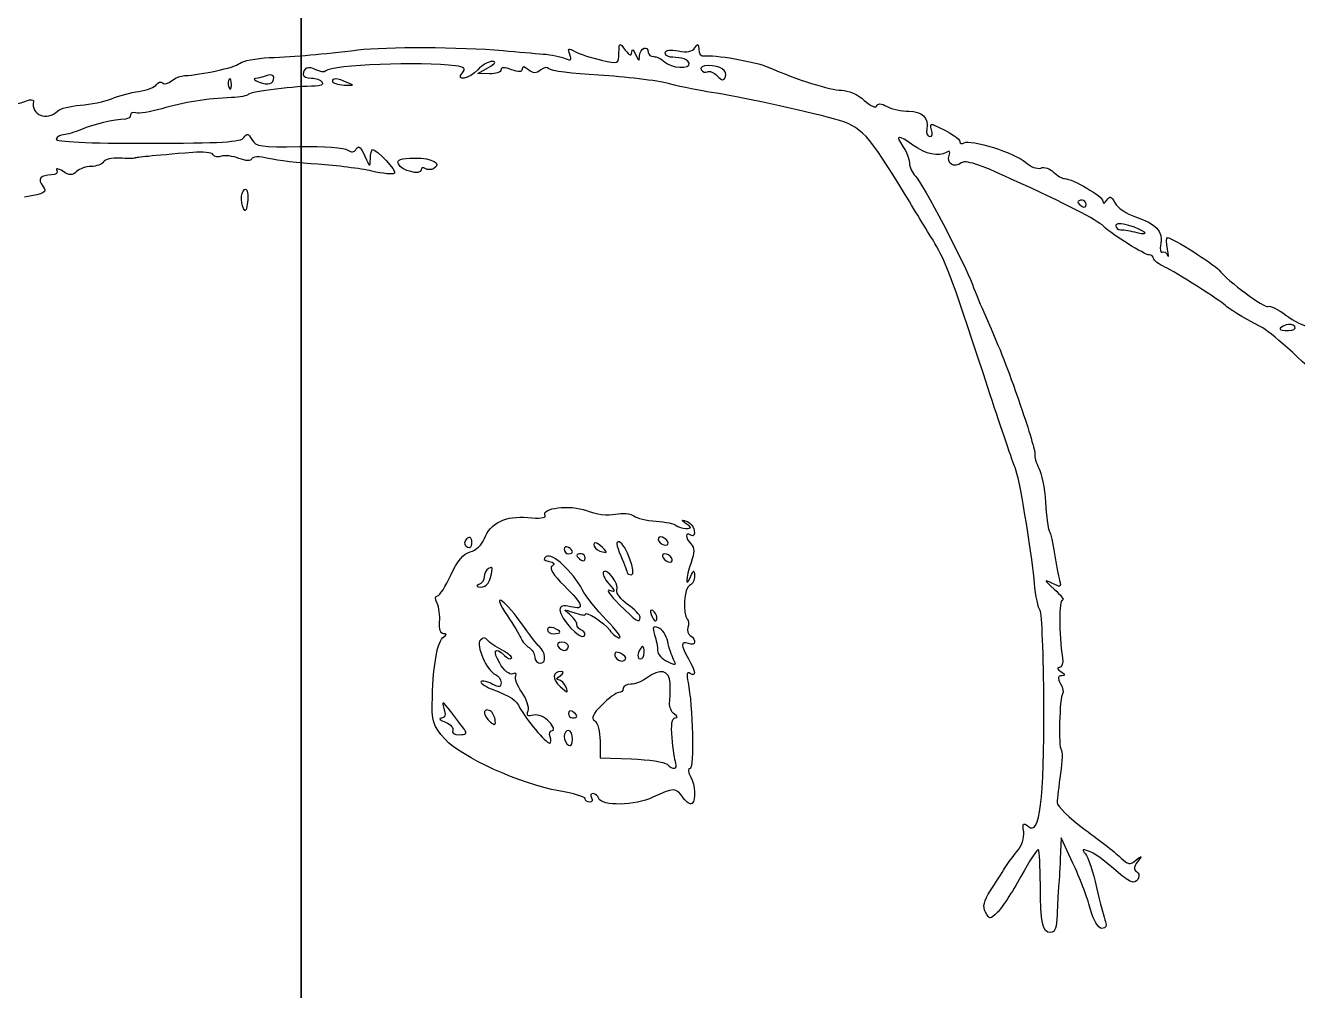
# Model space of a CAD drawing. Extents: x 164 to 448, y 306 to 448.
# Drawn here: x 294.8 to 347.1, y 378.9 to 418.6 of the extents above; entities that cross this region are included whole.
import ezdxf

# ---------------------------------------------------------------- set-up
doc = ezdxf.new("R2010")
doc.units = 0
doc.layers.add('Layer_1', color=7, linetype='CONTINUOUS')

msp = doc.modelspace()

# ---------------------------------------------------------------- linework, layer by layer
at = {"layer": 'Layer_1', "color": 7}
for points in [[(306.141732, 430.959855), (306.141732, 322.619839)], [(306.141732, 322.619839), (306.141732, 430.959855)], [(313.887572, 416.605068), (313.411663, 416.613572), (313.844343, 416.861036)], [(322.878898, 416.945367), (322.878756, 416.945622)], [(303.184658, 416.38218), (303.185792, 416.382208)], [(304.747143, 416.533861), (304.747172, 416.534145)], [(307.918375, 416.130293), (307.918148, 416.129726)], [(311.598227, 412.70828), (311.598283, 412.708535)], [(303.825288, 410.986602), (303.825572, 410.986602)], [(340.174658, 410.365389), (340.174772, 410.365389)], [(346.635581, 406.279247), (346.635354, 406.279247)], [(312.977424, 397.133631), (312.97714, 397.133631)], [(319.229688, 397.356775), (319.229008, 397.357087)], [(313.844088, 396.267307), (313.844485, 396.267534)], [(317.702551, 395.402372), (317.70292, 395.402287)], [(319.565254, 394.791477), (319.565452, 394.791335)], [(320.597631, 394.536132), (320.597915, 394.536132)], [(315.927666, 393.066142), (315.928233, 393.065972)], [(319.066838, 392.808557), (319.067433, 392.808557)], [(321.213458, 393.26366), (321.213543, 393.263546)], [(316.725279, 391.684564), (316.724825, 391.684224)], [(312.296202, 390.383603), (312.296485, 390.38366)], [(313.872548, 390.431906), (313.872831, 390.431934)], [(315.697663, 390.233877), (315.69806, 390.233849)], [(318.434117, 389.172359), (318.434117, 388.480167), (319.726431, 388.434246)], [(321.396208, 389.302809), (321.394961, 389.302328)], [(322.214428, 386.607402), (322.212189, 386.606636)], [(337.87406, 384.153024), (337.390044, 385.191326), (337.35291, 384.32605)]]:
    msp.add_lwpolyline(points, dxfattribs=at)
for points in [[(338.247666, 411.410466)], [(320.921575, 397.565802)], [(317.132731, 397.132838)], [(318.4308, 397.21938)], [(317.652066, 396.873213)], [(321.094772, 396.873553)], [(316.526967, 393.820838)], [(316.862872, 393.239055)], [(320.181817, 393.066312)], [(317.305928, 390.38366)], [(317.132731, 389.604841)]]:
    msp.add_lwpolyline(points, close=True, dxfattribs=at)
for points in [[(319.20982, 417.461329), (319.215489, 417.900926), (319.226828, 417.905717), (319.469474, 417.582935)], [(322.334592, 417.677329), (322.455915, 417.869235), (322.487946, 417.855061), (322.48993, 417.608164)], [(304.824249, 417.269764), (305.992689, 417.321071), (306.977729, 417.407528), (308.47496, 417.588208)], [(308.47496, 417.588208), (309.646718, 417.729657), (312.655836, 417.715483), (314.445376, 417.559861)], [(314.445376, 417.559861), (315.016472, 417.510255), (315.756315, 417.446476), (316.089442, 417.418413)], [(316.089442, 417.418413), (316.422598, 417.390066), (316.832289, 417.307294), (316.99993, 417.234161)], [(316.99993, 417.234161), (317.241159, 417.129279), (317.280844, 417.164145), (317.190135, 417.400554)], [(317.190135, 417.400554), (317.09234, 417.655106), (317.127206, 417.67183), (317.425127, 417.512239)], [(317.425127, 417.512239), (317.6176, 417.409058), (318.096598, 417.252586), (318.489678, 417.164343)], [(318.489678, 417.164343), (319.186746, 417.007871), (319.204491, 417.014957), (319.20982, 417.461329)], [(319.469474, 417.582935), (319.65486, 417.337739), (319.726576, 417.314211), (319.735647, 417.496762)], [(319.735647, 417.496762), (319.744151, 417.649833), (319.804812, 417.612416), (319.896655, 417.400101)], [(319.896655, 417.400101), (320.023647, 417.104135), (320.047174, 417.097899), (320.057663, 417.356731)], [(320.057663, 417.356731), (320.071836, 417.669506), (320.41599, 417.794769), (320.41599, 417.486274)], [(320.41599, 417.486274), (320.41599, 417.391313), (320.517187, 417.313077), (320.641061, 417.313077)], [(321.108324, 417.481739), (321.108324, 417.578117), (321.338214, 417.604479), (321.644979, 417.54325)], [(321.324608, 417.292951), (321.205552, 417.30429), (321.108324, 417.388762), (321.108324, 417.481739)], [(321.644979, 417.54325), (322.011272, 417.46955), (322.230192, 417.512353), (322.334592, 417.677329)], [(322.48993, 417.608164), (322.491206, 417.437235), (322.58971, 417.315487), (322.708765, 417.337172)], [(322.708765, 417.337172), (323.098642, 417.408321), (324.817316, 417.109266), (325.347877, 416.877591)], [(301.356258, 416.533748), (302.052674, 416.55926), (303.39176, 416.855282), (303.612863, 417.03222)], [(303.612863, 417.03222), (303.746374, 417.13937), (304.291647, 417.245953), (304.824249, 417.269764)], [(306.7488, 416.774409), (306.450057, 416.934283), (306.229663, 416.84811), (306.229663, 416.572583)], [(312.493436, 416.934283), (311.076822, 417.118252), (307.407685, 416.971701), (307.157102, 416.721402)], [(312.7752, 416.651102), (312.916932, 416.822031), (312.851452, 416.887795), (312.493436, 416.934283)], [(314.000816, 417.114454), (313.848879, 417.116693), (313.583839, 416.964784), (313.41155, 416.774409)], [(313.844343, 416.861036), (314.132598, 417.025729), (314.184898, 417.110485), (314.000816, 417.114454)], [(314.796076, 416.773446), (314.517997, 416.879178), (314.36348, 416.877761), (314.36348, 416.767776)], [(315.488438, 416.773446), (315.315241, 416.916879), (315.228784, 416.925383), (315.228784, 416.798957)], [(316.331972, 416.810013), (316.279531, 416.895052), (316.12646, 416.874076), (315.992211, 416.762107)], [(320.641061, 417.313077), (320.764652, 417.313077), (320.963389, 417.215565), (321.082302, 417.096794)], [(321.082302, 417.096794), (321.345074, 416.834022), (322.176419, 416.791644), (322.091181, 417.045203)], [(321.785606, 417.249581), (321.65096, 417.26092), (321.443549, 417.281613), (321.324608, 417.292951)], [(322.091181, 417.045203), (322.057449, 417.144983), (321.920252, 417.237109), (321.785606, 417.249581)], [(322.878756, 416.945622), (322.651701, 416.947521), (322.526041, 416.871921), (322.587836, 416.772425)], [(323.584753, 416.473654), (323.679713, 416.747764), (323.389446, 416.942022), (322.878898, 416.945367)], [(325.347877, 416.877591), (326.535849, 416.358992), (327.901439, 415.928324), (328.357562, 415.928324)], [(300.20199, 416.158724), (300.268604, 416.264457), (300.378022, 416.295071), (300.44577, 416.22789)], [(300.44577, 416.22789), (300.513234, 416.160425), (300.682463, 416.198409), (300.821134, 416.314063)], [(300.821134, 416.314063), (300.959748, 416.42915), (301.200523, 416.527795), (301.356258, 416.533748)], [(303.185792, 416.382208), (303.127965, 416.324381), (303.121729, 416.175562), (303.171619, 416.050526)], [(303.275934, 416.155124), (303.284438, 416.337676), (303.242202, 416.439723), (303.184658, 416.38218)], [(304.271263, 416.417074), (304.160145, 416.40857), (304.225058, 416.342523), (304.415263, 416.26542)], [(304.747172, 416.534145), (304.596652, 416.476318), (304.382494, 416.423594), (304.271263, 416.417074)], [(304.415263, 416.26542), (304.798706, 416.110932), (305.02097, 416.182082), (305.02097, 416.457609)], [(305.02097, 416.457609), (305.02097, 416.557389), (304.897946, 416.591688), (304.747143, 416.533861)], [(306.229663, 416.572583), (306.229663, 416.493496), (306.381033, 416.428299), (306.565569, 416.428299)], [(306.565569, 416.428299), (306.750387, 416.428299), (306.949266, 416.350913), (307.007773, 416.25652)], [(307.157102, 416.721402), (307.097575, 416.661874), (306.914173, 416.685685), (306.7488, 416.774409)], [(307.442211, 416.291301), (307.442211, 416.457411), (307.597266, 416.44749), (308.047918, 416.253317)], [(313.41155, 416.774409), (313.060167, 416.386205), (312.45857, 416.269474), (312.7752, 416.651102)], [(314.36348, 416.767776), (314.36348, 416.6748), (314.149465, 416.601666), (313.887572, 416.605068)], [(315.228784, 416.798957), (315.228784, 416.667713), (315.094706, 416.66006), (314.796076, 416.773446)], [(315.992211, 416.762107), (315.805124, 416.607052), (315.687543, 416.609887), (315.488438, 416.773446)], [(318.380797, 416.547241), (317.306494, 416.606769), (316.384526, 416.724973), (316.331972, 416.810013)], [(321.285827, 416.1924), (320.762353, 416.32818), (319.455071, 416.487827), (318.380797, 416.547241)], [(322.587836, 416.772425), (322.647364, 416.675764), (322.762734, 416.637496), (322.843805, 416.687386)], [(322.843805, 416.687386), (322.924592, 416.736992), (323.107994, 416.661874), (323.250576, 416.519008)], [(323.250576, 416.519008), (323.4456, 416.323701), (323.528655, 416.312929), (323.584753, 416.473654)], [(298.351052, 415.582072), (298.636642, 415.698293), (299.142825, 415.832088), (299.475896, 415.879795)], [(299.475896, 415.879795), (299.80908, 415.927701), (300.135745, 416.053276), (300.20199, 416.158724)], [(303.171619, 416.050526), (303.226611, 415.912479), (303.267713, 415.953298), (303.275934, 416.155124)], [(306.715153, 416.093811), (305.991411, 416.110819), (304.068246, 415.877811), (303.980031, 415.762611)], [(307.007773, 416.25652), (307.067301, 416.160992), (306.936624, 416.088709), (306.715153, 416.093811)], [(307.918148, 416.129726), (307.65651, 416.143899), (307.442211, 416.21675), (307.442211, 416.291301)], [(308.047918, 416.253317), (308.346548, 416.124057), (308.328831, 416.107332), (307.918375, 416.130293)], [(323.016378, 415.835773), (322.588063, 415.896151), (321.809329, 416.056592), (321.285827, 416.1924)], [(328.082683, 414.741175), (326.788299, 415.095562), (324.011537, 415.695487), (323.016378, 415.835773)], [(328.357562, 415.928324), (328.632523, 415.928324), (329.040768, 415.746907), (329.293959, 415.512227)], [(294.247704, 415.345578), (294.410696, 415.354082), (294.683219, 415.417578), (294.853751, 415.490428)], [(294.853751, 415.490428), (295.024113, 415.563279), (295.151275, 415.555342), (295.136082, 415.47342)], [(295.136082, 415.47342), (295.032334, 414.905329), (295.694563, 414.638731), (296.129341, 415.073537)], [(296.129341, 415.073537), (296.230538, 415.174734), (296.654941, 415.283017), (297.072513, 415.314198)], [(297.072513, 415.314198), (297.490113, 415.345096), (298.065518, 415.465852), (298.351052, 415.582072)], [(303.287783, 415.626548), (302.291518, 415.588564), (301.309002, 415.432375), (300.412857, 415.169717)], [(303.980031, 415.762611), (303.932126, 415.700249), (303.620939, 415.639304), (303.287783, 415.626548)], [(329.293959, 415.512227), (329.540856, 415.283471), (329.770151, 415.17771), (329.80343, 415.277518)], [(329.80343, 415.277518), (329.844249, 415.400825), (329.981729, 415.395723), (330.233644, 415.26051)], [(330.233644, 415.26051), (330.436888, 415.15166), (330.837508, 415.062652), (331.123723, 415.062652)], [(298.918176, 414.74622), (298.468602, 414.726378), (297.576992, 414.515197), (297.109956, 414.316885)], [(299.13446, 414.914031), (299.13446, 414.827008), (299.037231, 414.751323), (298.918176, 414.74622)], [(299.350743, 414.99737), (299.231688, 415.039039), (299.13446, 415.003039), (299.13446, 414.914031)], [(300.412857, 415.169717), (299.947663, 415.03337), (299.469742, 414.955984), (299.350743, 414.99737)], [(330.98777, 411.617537), (329.438353, 414.16662), (329.184595, 414.439455), (328.082683, 414.741175)], [(331.123723, 415.062652), (331.686258, 415.062652), (331.944523, 414.806683), (331.865578, 414.327146)], [(297.109956, 414.316885), (296.843499, 414.203783), (296.514737, 414.106271), (296.37978, 414.100885)], [(331.865578, 414.327146), (331.837231, 414.160469), (331.895908, 414.024321), (331.994271, 414.024321)], [(331.994271, 414.024321), (332.092349, 414.024321), (332.123814, 414.151597), (332.064286, 414.307502)], [(332.064286, 414.307502), (332.005042, 414.463124), (332.026302, 414.558369), (332.113326, 414.518117)], [(332.113326, 414.518117), (332.863004, 414.173027), (333.222523, 413.944554), (333.222523, 413.813055)], [(296.076954, 413.918334), (296.03982, 413.807499), (297.378, 413.746838), (299.834447, 413.748255)], [(296.37978, 414.100885), (296.24485, 414.095216), (296.108504, 414.013294), (296.076954, 413.918334)], [(299.834447, 413.748255), (302.858561, 413.750154), (303.679361, 413.798712), (303.794447, 413.985515)], [(303.794447, 413.985515), (303.910951, 414.173452), (303.975581, 414.156444), (304.118957, 413.900476)], [(304.118957, 413.900476), (304.277131, 413.617578), (304.506198, 413.583846), (306.077896, 413.612135)], [(331.297682, 413.676624), (330.689055, 414.109984), (330.550469, 414.091276), (330.88045, 413.619931)], [(333.222523, 413.813055), (333.222523, 413.728016), (333.301609, 413.706189), (333.397704, 413.766)], [(333.397704, 413.766), (333.665294, 413.93126), (335.511187, 413.346189), (335.921105, 412.966063)], [(301.691339, 413.375471), (299.946387, 413.223534), (299.388472, 413.168258), (299.307061, 413.138494)], [(302.530904, 413.279093), (302.475912, 413.366967), (302.098535, 413.410904), (301.691339, 413.375471)], [(302.873754, 413.211628), (302.739959, 413.160038), (302.585499, 413.188951), (302.530904, 413.279093)], [(303.588085, 413.126589), (303.329282, 413.224951), (303.00772, 413.263502), (302.873754, 413.211628)], [(304.809364, 413.123754), (304.417332, 413.21588), (304.146935, 413.210778), (304.113572, 413.109581)], [(306.077896, 413.612135), (307.064438, 413.629143), (307.950746, 413.566781), (308.066627, 413.470687)], [(308.066627, 413.470687), (308.209493, 413.352198), (308.318343, 413.366372), (308.410611, 413.516041)], [(308.410611, 413.516041), (308.504438, 413.667978), (308.612438, 413.577269), (308.76429, 413.22155)], [(308.76429, 413.22155), (308.957046, 412.770047), (308.983975, 412.755222), (308.990778, 413.098243)], [(308.990778, 413.098243), (308.996447, 413.312258), (309.033581, 413.487609), (309.075817, 413.487609)], [(309.075817, 413.487609), (309.259502, 413.487609), (310.081209, 412.609266), (309.986476, 412.514589)], [(330.88045, 413.619931), (331.028702, 413.408183), (331.150025, 413.102466), (331.150025, 412.940069)], [(332.66211, 413.369065), (332.356989, 413.177726), (331.832324, 413.296214), (331.297682, 413.676624)], [(333.284173, 412.942649), (333.005528, 412.711342), (332.655024, 412.925641), (332.780031, 413.252561)], [(332.780031, 413.252561), (332.844945, 413.420939), (332.805543, 413.459206), (332.66211, 413.369065)], [(296.097817, 412.634835), (296.164431, 412.527402), (296.07514, 412.448882), (295.884935, 412.448882)], [(296.342731, 412.595717), (296.144589, 412.719024), (296.034463, 412.736882), (296.097817, 412.634835)], [(297.514431, 412.796409), (297.300983, 412.796409), (297.031209, 412.701165), (296.914592, 412.584378)], [(298.016447, 412.981228), (297.953518, 412.879748), (297.727767, 412.796409), (297.514431, 412.796409)], [(298.675587, 413.136567), (298.375909, 413.153575), (298.079206, 413.082425), (298.016447, 412.981228)], [(299.307061, 413.138494), (299.259156, 413.121487), (298.975294, 413.121487), (298.675587, 413.136567)], [(304.113572, 413.109581), (304.079839, 413.008668), (303.878296, 413.01462), (303.588085, 413.126589)], [(306.83503, 412.883943), (306.073616, 412.932983), (305.16205, 413.040983), (304.809364, 413.123754)], [(309.050844, 412.602463), (308.593559, 412.708479), (307.596472, 412.834904), (306.83503, 412.883943)], [(310.141417, 412.897691), (310.070268, 413.081943), (310.230142, 413.139203), (310.811868, 413.139203)], [(311.076198, 412.654195), (311.076198, 412.408431), (310.246271, 412.624715), (310.141417, 412.897691)], [(310.811868, 413.139203), (311.558031, 413.139203), (311.948901, 412.924904), (311.598227, 412.70828)], [(311.249395, 412.706636), (311.154435, 412.765313), (311.076198, 412.742353), (311.076198, 412.654195)], [(311.598283, 412.708535), (311.501339, 412.649291), (311.344299, 412.648157), (311.249395, 412.706636)], [(331.150025, 412.940069), (331.150025, 412.777644), (331.261994, 412.532787), (331.398907, 412.395874)], [(335.310038, 412.292551), (334.008057, 412.888876), (333.439313, 413.07137), (333.284173, 412.942649)], [(335.921105, 412.966063), (336.120664, 412.781244), (336.402428, 412.675483), (336.54776, 412.731354)], [(336.54776, 412.731354), (336.693178, 412.787197), (336.933215, 412.711512), (337.081467, 412.56326)], [(295.884935, 412.448882), (295.436806, 412.448882), (295.291956, 412.266614), (295.520769, 411.991002)], [(296.914592, 412.584378), (296.747348, 412.417134), (296.626677, 412.419685), (296.342731, 412.595717)], [(309.986476, 412.514589), (309.928649, 412.456762), (309.508072, 412.497581), (309.050844, 412.602463)], [(331.398907, 412.395874), (331.685546, 412.109235), (333.401698, 408.849137), (333.740523, 407.947606)], [(339.134485, 410.333868), (338.842658, 410.610813), (337.662283, 411.215244), (335.310038, 412.292551)], [(337.081467, 412.56326), (337.230003, 412.414724), (337.432028, 412.293685), (337.531127, 412.293685)], [(337.531127, 412.293685), (337.86845, 412.293685), (339.106283, 411.56725), (339.108976, 411.367635)], [(295.520769, 411.991002), (295.729965, 411.739285), (295.619981, 411.672756), (294.768142, 411.535843)], [(303.825572, 410.986602), (303.654076, 411.158098), (303.646706, 411.739965), (303.814233, 411.843827)], [(303.814233, 411.843827), (303.919398, 411.90874), (303.97269, 411.743764), (303.948595, 411.427304)], [(332.199354, 409.627361), (331.955291, 410.027131), (331.410132, 410.922652), (330.98777, 411.617537)], [(339.263748, 411.408454), (339.385637, 411.600926), (339.453102, 411.577965), (339.605889, 411.292233)], [(303.948595, 411.427304), (303.925918, 411.138964), (303.871209, 410.940624), (303.825288, 410.986602)], [(338.247666, 411.410466), (338.152706, 411.410466), (338.074469, 411.375883), (338.074469, 411.334214)], [(338.074469, 411.334214), (338.074469, 411.292545), (338.152706, 411.209773), (338.247666, 411.150813)], [(338.420863, 411.227065), (338.420863, 411.327978), (338.342627, 411.410466), (338.247666, 411.410466)], [(338.247666, 411.150813), (338.342627, 411.092135), (338.420863, 411.125301), (338.420863, 411.227065)], [(339.108976, 411.367635), (339.110223, 411.248013), (339.171905, 411.26417), (339.263748, 411.408454)], [(339.605889, 411.292233), (339.710204, 411.096643), (340.086674, 410.840731), (340.441685, 410.723518)], [(340.441685, 410.723518), (341.286579, 410.444589), (341.585521, 410.126088), (341.486762, 409.609616)], [(341.010255, 409.159276), (340.816932, 409.159276), (339.510359, 409.977269), (339.134485, 410.333868)], [(340.174772, 410.365389), (339.844025, 410.460066), (339.632079, 410.458365), (339.632079, 410.35972)], [(339.632079, 410.35972), (339.632079, 410.270995), (339.729591, 410.197861), (339.848362, 410.196444)], [(339.848362, 410.196444), (339.967417, 410.194545), (340.259357, 410.145137), (340.497298, 410.084476)], [(340.497298, 410.084476), (341.114088, 409.928003), (340.826542, 410.178302), (340.174658, 410.365389)], [(334.46228, 403.449392), (332.964964, 408.036728), (332.656809, 408.877965), (332.199354, 409.627361)], [(341.486762, 409.609616), (341.442541, 409.378025), (341.466919, 409.225833), (341.53977, 409.271102)], [(341.761723, 409.394693), (341.707581, 409.656331), (341.709282, 409.87063), (341.767392, 409.87063)], [(341.767392, 409.87063), (341.940305, 409.87063), (343.681203, 408.77297), (343.865398, 408.547757)], [(341.186854, 409.014142), (341.186854, 409.094079), (341.106917, 409.159276), (341.010255, 409.159276)], [(341.646094, 408.659584), (341.393528, 408.774671), (341.186854, 408.934261), (341.186854, 409.014142)], [(341.53977, 409.271102), (341.613471, 409.316457), (341.715518, 409.254094), (341.767392, 409.136173)], [(341.767392, 409.136173), (341.818699, 409.016268), (341.818132, 409.130504), (341.761723, 409.394693)], [(344.128762, 407.088709), (343.949896, 407.280047), (342.087024, 408.458665), (341.646094, 408.659584)], [(343.865398, 408.547757), (344.261767, 408.063203), (345.753952, 406.952391), (345.89302, 407.038365)], [(333.740523, 407.947606), (333.865531, 407.614422), (334.105682, 407.0304), (334.273805, 406.649679)], [(345.599745, 406.20342), (344.817298, 406.614614), (344.256576, 406.952079), (344.128762, 407.088709)], [(345.89302, 407.038365), (345.975508, 407.089956), (346.30753, 406.930082), (346.630226, 406.683865)], [(334.273805, 406.649679), (334.958513, 405.098787), (335.126211, 404.670557), (335.723074, 402.949049)], [(346.630226, 406.683865), (346.952951, 406.437817), (347.358362, 406.230973), (347.531304, 406.224198)], [(348.382743, 403.735578), (347.232841, 404.892822), (345.980466, 406.003351), (345.599745, 406.20342)], [(346.635354, 406.279247), (346.277565, 406.14205), (346.319773, 406.045672), (346.737685, 406.045672)], [(346.991953, 406.210932), (346.935827, 406.302208), (346.775386, 406.332539), (346.635581, 406.279247)], [(346.737685, 406.045672), (346.933843, 406.045672), (347.047965, 406.120224), (346.991953, 406.210932)], [(335.495083, 400.420885), (335.40891, 400.611373), (334.943802, 401.974072), (334.46228, 403.449392)], [(335.723074, 402.949049), (336.065754, 401.960665), (336.328809, 401.065087), (336.307578, 400.958901)], [(336.307578, 400.958901), (336.287735, 400.852602), (336.360586, 400.599524), (336.473972, 400.396252)], [(336.291761, 395.661855), (336.143225, 397.192989), (335.665814, 400.045068), (335.495083, 400.420885)], [(336.473972, 400.396252), (336.586791, 400.193008), (336.707546, 399.562923), (336.742696, 398.995965)], [(316.17995, 398.435726), (315.980674, 398.757912), (317.198296, 398.907213), (317.875209, 398.643789)], [(317.875209, 398.643789), (318.260466, 398.49412), (318.75035, 398.433742), (319.068113, 398.497238)], [(319.068113, 398.497238), (319.364702, 398.556482), (319.702139, 398.526435), (319.817991, 398.430624)], [(336.742696, 398.995965), (336.778129, 398.429036), (336.848995, 397.894479), (336.900586, 397.807965)], [(313.672252, 397.47498), (313.926236, 398.143361), (314.549802, 398.450438), (315.469843, 398.360324)], [(315.469843, 398.360324), (315.920438, 398.316104), (316.233468, 398.348986), (316.17995, 398.435726)], [(319.817991, 398.430624), (319.934211, 398.334246), (320.346907, 398.234183), (320.73582, 398.208387)], [(320.73582, 398.208387), (321.124762, 398.182876), (321.49902, 398.104923), (321.567562, 398.036608)], [(321.567562, 398.036608), (321.635877, 397.968293), (321.81531, 397.913584), (321.966085, 397.914718)], [(321.980258, 398.101238), (321.749518, 398.264513), (321.749518, 398.276986), (321.980258, 398.21434)], [(321.966085, 397.914718), (322.20703, 397.916589), (322.208731, 397.94023), (321.980258, 398.101238)], [(321.980258, 398.21434), (322.122841, 398.175222), (322.266813, 398.004576), (322.299751, 397.834583)], [(312.900888, 397.40349), (313.04914, 397.643584), (313.153172, 397.598797), (313.153172, 397.294923)], [(313.099483, 396.952441), (313.327106, 397.009134), (313.584633, 397.244693), (313.672252, 397.47498)], [(320.921575, 397.565802), (320.826614, 397.565802), (320.79685, 397.487565), (320.855811, 397.392605)], [(321.201638, 397.392605), (321.142961, 397.487565), (321.016819, 397.565802), (320.921575, 397.565802)], [(322.169924, 397.642677), (321.921326, 397.796315), (321.925011, 397.517953), (322.175594, 397.26805)], [(322.299751, 397.834583), (322.336035, 397.644661), (322.285578, 397.570961), (322.169924, 397.642677)], [(336.900586, 397.807965), (336.952176, 397.721792), (337.047987, 397.30028), (337.113468, 396.872022)], [(312.300539, 395.995805), (312.564728, 396.580479), (312.816047, 396.881235), (313.099483, 396.952441)], [(312.97714, 397.133631), (312.880479, 397.192876), (312.845896, 397.314765), (312.900888, 397.40349)], [(313.153172, 397.294923), (313.153172, 397.146387), (313.074085, 397.074104), (312.977424, 397.133631)], [(317.132731, 397.132838), (317.03777, 397.191515), (316.959534, 397.15835), (316.959534, 397.056586)], [(316.959534, 397.056586), (316.959534, 396.955672), (317.03777, 396.873184), (317.132731, 396.873184)], [(317.305928, 396.949436), (317.305928, 396.991106), (317.227691, 397.073877), (317.132731, 397.132838)], [(317.132731, 396.873184), (317.227691, 396.873184), (317.305928, 396.907767), (317.305928, 396.949436)], [(318.4308, 397.21938), (318.281131, 397.343537), (318.171146, 397.360545), (318.171146, 397.259065)], [(318.171146, 397.259065), (318.171146, 397.162403), (318.28765, 397.038529), (318.4308, 396.98382)], [(318.690454, 396.944135), (318.690454, 396.977017), (318.573666, 397.100891), (318.4308, 397.21938)], [(318.4308, 396.98382), (318.573383, 396.928828), (318.690454, 396.91097), (318.690454, 396.944135)], [(319.229008, 397.357087), (319.077354, 397.407827), (319.093795, 397.243701), (319.286835, 396.783241)], [(319.720252, 396.007654), (319.949858, 396.007654), (319.490929, 397.269666), (319.229688, 397.356775)], [(320.855811, 397.392605), (320.914488, 397.297644), (321.04063, 397.219408), (321.135874, 397.219408)], [(321.135874, 397.219408), (321.230835, 397.219408), (321.260882, 397.297644), (321.201638, 397.392605)], [(322.175594, 397.26805), (322.319594, 397.12405), (322.319594, 396.928517), (322.175594, 396.515395)], [(316.218784, 396.754299), (316.071666, 396.66189), (316.107099, 396.602362), (316.335855, 396.557008)], [(317.70292, 395.402287), (317.31188, 396.148337), (316.471946, 396.913465), (316.218784, 396.754299)], [(316.335855, 396.557008), (316.54902, 396.514205), (316.593808, 396.449008), (316.463981, 396.368504)], [(317.652066, 396.873213), (317.557106, 396.873213), (317.478869, 396.83863), (317.478869, 396.796961)], [(317.478869, 396.796961), (317.478869, 396.755291), (317.556822, 396.67252), (317.652066, 396.613559)], [(317.825263, 396.689811), (317.825263, 396.790441), (317.747027, 396.873213), (317.652066, 396.873213)], [(317.652066, 396.613559), (317.747027, 396.554882), (317.825263, 396.588047), (317.825263, 396.689811)], [(319.286835, 396.783241), (319.435087, 396.42874), (319.556126, 396.109332), (319.556126, 396.073417)], [(321.094772, 396.873553), (320.999811, 396.873553), (320.969764, 396.795317), (321.029008, 396.700356)], [(321.029008, 396.700356), (321.087685, 396.605395), (321.213827, 396.527159), (321.309071, 396.527159)], [(321.374835, 396.700356), (321.316157, 396.795317), (321.190016, 396.873553), (321.094772, 396.873553)], [(321.309071, 396.527159), (321.404031, 396.527159), (321.434079, 396.605395), (321.374835, 396.700356)], [(322.175594, 396.515395), (321.950239, 395.869209), (321.933798, 395.40943), (322.155751, 395.922387)], [(337.113468, 396.872022), (337.179231, 396.44365), (337.273342, 395.95028), (337.322948, 395.775581)], [(311.75005, 395.142945), (311.840759, 395.142945), (312.088535, 395.526728), (312.300539, 395.995805)], [(313.671288, 395.925562), (313.671288, 395.796302), (313.573776, 395.651452), (313.455005, 395.60332)], [(313.528706, 395.502406), (313.780706, 395.491068), (313.922268, 395.711603), (313.997159, 396.234425)], [(313.844485, 396.267534), (313.749524, 396.208857), (313.671288, 396.054652), (313.671288, 395.925562)], [(313.997159, 396.234425), (314.008498, 396.311811), (313.939616, 396.326268), (313.844088, 396.267307)], [(316.463981, 396.368504), (316.332454, 396.286866), (316.500265, 396.012246), (316.955112, 395.564031)], [(318.579846, 396.126539), (318.515783, 396.062476), (318.612728, 395.841033), (318.794428, 395.633906)], [(319.127953, 395.365521), (319.218945, 395.623757), (318.740712, 396.287376), (318.579846, 396.126539)], [(319.556126, 396.073417), (319.556126, 396.037134), (319.629827, 396.007654), (319.720252, 396.007654)], [(322.316759, 395.960372), (322.325263, 395.79086), (322.23172, 395.614772), (322.112665, 395.569077)], [(322.155751, 395.922387), (322.285861, 396.225383), (322.305987, 396.230117), (322.316759, 395.960372)], [(313.455005, 395.60332), (313.320926, 395.549178), (313.348706, 395.51091), (313.528706, 395.502406)], [(316.955112, 395.564031), (317.755191, 394.775376), (317.826028, 394.542227), (317.219301, 394.694532)], [(318.698362, 394.147701), (318.300293, 394.552233), (317.852249, 395.116838), (317.702551, 395.402372)], [(318.830712, 395.364614), (318.669137, 395.423291), (318.844885, 395.164488), (319.220079, 394.788246)], [(318.794428, 395.633906), (319.080302, 395.308346), (319.085263, 395.271865), (318.830712, 395.364614)], [(322.112665, 395.569077), (321.890995, 395.484038), (321.81738, 394.386236), (322.019688, 394.183956)], [(336.522784, 394.535197), (336.446532, 394.631575), (336.342501, 395.138324), (336.291761, 395.661855)], [(337.007424, 395.662195), (336.667776, 395.833408), (336.68365, 395.793723), (337.104652, 395.417565)], [(337.322948, 395.775581), (337.402602, 395.494101), (337.366318, 395.48126), (337.007424, 395.662195)], [(337.104652, 395.417565), (337.38103, 395.170384), (337.532372, 394.968359), (337.440586, 394.968359)], [(311.733043, 394.840148), (311.643468, 395.021282), (311.649704, 395.142945), (311.75005, 395.142945)], [(315.165402, 394.061046), (314.418728, 395.092091), (313.954271, 395.313987), (314.622057, 394.320699)], [(319.565452, 394.791335), (319.284255, 394.991461), (319.087304, 395.250038), (319.127953, 395.365521)], [(337.440586, 394.968359), (337.289216, 394.968359), (337.292334, 393.592762), (337.446255, 392.588816)], [(311.83594, 394.061386), (311.861452, 394.323307), (311.816098, 394.673584), (311.733043, 394.840148)], [(317.219301, 394.694532), (316.916192, 394.770784), (316.786592, 394.732517), (316.786592, 394.567257)], [(316.786592, 394.567257), (316.786592, 394.221146), (317.614564, 393.315619), (317.774693, 393.486605)], [(317.175562, 394.389383), (316.908822, 394.597729), (316.929515, 394.605383), (317.348759, 394.455997)], [(317.478472, 393.970195), (317.478472, 394.070825), (317.342126, 394.259414), (317.175562, 394.389383)], [(317.348759, 394.455997), (317.610397, 394.362737), (317.824696, 394.32617), (317.824696, 394.374359)], [(317.824696, 394.374359), (317.824696, 394.545855), (318.606435, 394.045143), (318.829578, 393.730809)], [(319.220079, 394.788246), (319.926217, 394.08205), (320.076567, 393.990435), (320.076567, 394.266104)], [(320.076567, 394.266104), (320.076567, 394.354828), (319.846394, 394.591209), (319.565254, 394.791477)], [(320.597915, 394.536132), (320.50012, 394.59651), (320.470923, 394.527628), (320.5296, 394.373424)], [(320.5296, 394.373424), (320.644403, 394.073603), (320.768561, 394.018753), (320.768561, 394.267691)], [(320.768561, 394.267691), (320.768561, 394.357266), (320.691175, 394.478022), (320.597631, 394.536132)], [(336.680957, 390.698957), (336.669619, 392.712718), (336.59932, 394.439017), (336.522784, 394.535197)], [(311.995531, 393.582841), (311.875625, 393.584712), (311.808728, 393.783817), (311.83594, 394.061386)], [(314.622057, 394.320699), (314.862151, 393.963732), (315.110381, 393.55492), (315.173934, 393.412167)], [(315.928233, 393.065972), (315.87069, 393.113877), (315.527329, 393.561383), (315.165402, 394.061046)], [(316.526967, 393.820838), (316.384384, 393.87583), (316.267313, 393.843515), (316.267313, 393.752523)], [(316.78662, 393.653027), (316.78662, 393.690161), (316.669833, 393.766129), (316.526967, 393.820838)], [(317.694756, 393.709975), (317.575701, 393.752778), (317.478472, 393.869565), (317.478472, 393.970195)], [(319.238844, 393.412195), (319.339757, 393.412195), (319.096545, 393.743169), (318.698362, 394.147701)], [(320.836167, 393.82852), (320.608545, 393.915543), (320.577931, 393.861402), (320.676576, 393.544772)], [(321.213543, 393.263546), (321.161102, 393.514696), (320.991307, 393.769077), (320.836167, 393.82852)], [(322.0452, 393.846435), (321.997294, 393.722561), (322.039531, 393.569773), (322.143562, 393.507043)], [(322.019688, 394.183956), (322.08205, 394.121594), (322.093389, 393.970507), (322.0452, 393.846435)], [(311.538898, 390.989594), (311.574614, 392.355383), (311.751496, 393.28234), (312.009704, 393.453014)], [(312.009704, 393.453014), (312.147184, 393.544006), (312.143216, 393.580857), (311.995531, 393.582841)], [(313.51405, 393.324038), (313.309672, 393.11966), (313.780791, 392.04102), (314.133506, 391.905666)], [(313.808173, 393.324038), (313.727102, 393.437707), (313.627606, 393.437991), (313.51405, 393.324038)], [(314.406425, 392.906976), (314.144787, 393.041622), (313.875638, 393.229502), (313.808173, 393.324038)], [(315.173934, 393.412167), (315.237997, 393.269584), (315.392769, 393.090265), (315.51891, 393.014183)], [(316.267313, 393.752523), (316.267313, 393.660397), (316.384101, 393.584712), (316.526967, 393.584712)], [(316.526967, 393.584712), (316.66955, 393.584712), (316.78662, 393.615043), (316.78662, 393.653027)], [(317.774693, 393.486605), (317.850094, 393.566542), (317.813811, 393.667172), (317.694756, 393.709975)], [(318.829578, 393.730809), (318.954019, 393.555628), (319.138186, 393.412195), (319.238844, 393.412195)], [(320.676576, 393.544772), (320.744041, 393.329055), (320.798183, 393.034961), (320.797616, 392.890876)], [(322.069011, 393.1776), (321.747647, 393.300624), (321.747647, 393.110135), (322.069011, 392.547912)], [(322.143562, 393.507043), (322.425043, 393.332995), (322.363814, 393.064328), (322.069011, 393.1776)], [(314.306561, 392.370463), (313.998661, 392.891669), (314.110687, 393.076658), (314.499033, 392.688283)], [(314.792929, 392.57263), (314.841969, 392.621669), (314.667921, 392.772189), (314.406425, 392.906976)], [(315.51891, 393.014183), (315.645335, 392.937931), (315.748233, 392.763033), (315.748233, 392.624787)], [(316.002217, 392.373921), (316.244013, 392.373921), (316.192989, 392.847335), (315.927666, 393.066142)], [(316.862872, 393.239055), (316.714337, 393.239055), (316.64092, 393.160819), (316.700164, 393.065858)], [(316.700164, 393.065858), (316.758841, 392.970898), (316.880447, 392.892661), (316.970022, 392.892661)], [(317.132731, 393.065858), (317.132731, 393.160819), (317.011408, 393.239055), (316.862872, 393.239055)], [(316.970022, 392.892661), (317.059597, 392.892661), (317.132731, 392.970898), (317.132731, 393.065858)], [(319.067433, 392.808557), (318.929953, 392.671077), (319.242047, 392.373439), (319.413033, 392.479172)], [(319.362293, 392.732306), (319.235868, 392.810542), (319.102923, 392.844841), (319.066838, 392.808557)], [(320.014006, 392.806658), (319.959014, 392.664076), (319.991329, 392.547005), (320.082321, 392.547005)], [(320.181817, 393.066312), (320.144683, 393.066312), (320.068715, 392.949524), (320.014006, 392.806658)], [(320.082321, 392.547005), (320.174447, 392.547005), (320.250132, 392.663792), (320.250132, 392.806658)], [(320.250132, 392.806658), (320.250132, 392.949241), (320.219802, 393.066312), (320.181817, 393.066312)], [(320.797616, 392.890876), (320.797106, 392.746876), (320.979317, 392.542498), (321.20297, 392.437077)], [(321.459222, 392.526085), (321.376734, 392.680573), (321.265899, 393.012425), (321.213458, 393.26366)], [(314.844548, 391.935827), (314.714154, 391.885087), (314.482507, 392.072457), (314.306561, 392.370463)], [(314.499033, 392.688283), (314.611852, 392.575465), (314.743946, 392.523591), (314.792929, 392.57263)], [(315.748233, 392.624787), (315.748233, 392.48674), (315.862469, 392.373921), (316.002217, 392.373921)], [(319.413033, 392.479172), (319.529537, 392.550888), (319.511395, 392.640463), (319.362293, 392.732306)], [(321.20297, 392.437077), (321.555146, 392.270683), (321.589417, 392.282589), (321.459222, 392.526085)], [(322.069011, 392.547912), (322.368831, 392.023502), (322.395024, 391.794208), (322.137326, 391.953657)], [(337.446255, 392.588816), (337.479137, 392.3748), (337.420743, 392.198315), (337.31331, 392.196813)], [(314.133506, 391.905666), (314.259931, 391.856627), (314.363395, 391.706107), (314.363395, 391.570384)], [(314.967288, 391.851354), (315.025965, 391.945748), (314.972957, 391.984299), (314.844548, 391.935827)], [(315.218721, 391.17685), (315.021997, 391.453228), (314.908951, 391.75662), (314.967288, 391.851354)], [(316.840195, 392.024948), (316.464236, 392.030617), (316.443912, 391.732186), (316.798526, 391.411446)], [(316.724825, 391.684224), (316.616258, 391.685868), (316.644038, 391.76246), (316.787187, 391.854586)], [(316.787187, 391.854586), (316.943093, 391.955499), (316.964636, 392.023247), (316.840195, 392.024948)], [(320.348409, 391.7628), (320.163591, 391.623052), (319.871594, 391.508816), (319.699417, 391.508816)], [(321.309921, 391.551902), (321.287244, 392.093376), (320.898189, 392.178586), (320.348409, 391.7628)], [(322.137326, 391.953657), (322.006082, 392.034728), (321.978869, 391.915672), (322.049452, 391.574494)], [(337.31331, 392.196813), (337.207578, 392.19514), (337.237909, 392.118576), (337.380775, 392.02645)], [(337.417909, 391.856088), (337.254633, 391.854444), (337.241027, 391.767364), (337.368302, 391.530076)], [(337.380775, 392.02645), (337.563326, 391.908529), (337.574098, 391.858072), (337.417909, 391.856088)], [(313.547443, 391.615455), (313.495852, 391.563865), (313.677553, 391.432054), (313.951635, 391.323402)], [(314.002431, 391.516243), (313.804006, 391.622825), (313.599203, 391.667046), (313.547443, 391.615455)], [(313.951635, 391.323402), (314.807272, 390.983386), (314.964, 390.878816), (315.142129, 390.529134)], [(314.363395, 391.570384), (314.363395, 391.37366), (314.289694, 391.362321), (314.002431, 391.516243)], [(317.035502, 391.388769), (316.97314, 391.55006), (316.833959, 391.683118), (316.725279, 391.684564)], [(316.798526, 391.411446), (317.107616, 391.131666), (317.13497, 391.129115), (317.035502, 391.388769)], [(319.386387, 391.335619), (319.386387, 391.240658), (319.303049, 391.162422), (319.199868, 391.162422)], [(319.699417, 391.508816), (319.527354, 391.508816), (319.386387, 391.43058), (319.386387, 391.335619)], [(321.292913, 390.749329), (321.312756, 390.929046), (321.318425, 391.290123), (321.309921, 391.551902)], [(322.049452, 391.574494), (322.245326, 390.637106), (322.310239, 388.048479), (322.138176, 388.048479)], [(337.368302, 391.530076), (337.463263, 391.352343), (337.500397, 391.165767), (337.44994, 391.115679)], [(312.062315, 389.249093), (311.551455, 389.818403), (311.512025, 389.94925), (311.538898, 390.989594)], [(312.296485, 390.38366), (311.966957, 390.812854), (311.918655, 390.835332), (312.017556, 390.513203)], [(315.47554, 390.411865), (315.530532, 390.556431), (315.415162, 390.900586), (315.218721, 391.17685)], [(319.199868, 391.162422), (319.097254, 391.162422), (318.784479, 390.933383), (318.504614, 390.653546)], [(321.489354, 390.276057), (321.362362, 390.356844), (321.273921, 390.569641), (321.292913, 390.749329)], [(336.044381, 385.65618), (336.515017, 385.26548), (336.70182, 386.744854), (336.680957, 390.698957)], [(337.44994, 391.115679), (337.321531, 390.986986), (337.268239, 388.89411), (337.391263, 388.817887)], [(312.017556, 390.513203), (312.09891, 390.247597), (312.064611, 390.12035), (311.909272, 390.112781)], [(312.858085, 389.648098), (312.768227, 389.767153), (312.515518, 390.098013), (312.296202, 390.383603)], [(313.872831, 390.431934), (313.591351, 390.525761), (313.621398, 390.20828), (313.917052, 389.962488)], [(314.118312, 390.061701), (314.0928, 390.228378), (313.983383, 390.395055), (313.872548, 390.431906)], [(315.142129, 390.529134), (315.368617, 390.08452), (316.212094, 389.085619), (316.360857, 389.085619)], [(315.69806, 390.233849), (315.462501, 390.17262), (315.402094, 390.219676), (315.47554, 390.411865)], [(316.343849, 389.961751), (316.153361, 390.172365), (315.888605, 390.283909), (315.697663, 390.233877)], [(317.305928, 390.38366), (317.210967, 390.442337), (317.132731, 390.409172), (317.132731, 390.307408)], [(317.132731, 390.307408), (317.132731, 390.206494), (317.210967, 390.124006), (317.305928, 390.124006)], [(317.479124, 390.200258), (317.479124, 390.241928), (317.400888, 390.324699), (317.305928, 390.38366)], [(317.305928, 390.124006), (317.400888, 390.124006), (317.479124, 390.158589), (317.479124, 390.200258)], [(318.504614, 390.653546), (318.127294, 390.276283), (318.05246, 390.108501), (318.214998, 390.004611)], [(321.521386, 390.126954), (321.647244, 390.128598), (321.635339, 390.183647), (321.489354, 390.276057)], [(311.909272, 390.112781), (311.783981, 390.104277), (311.861367, 390.029443), (312.081619, 389.941285)], [(312.081619, 389.941285), (312.301871, 389.852561), (312.433597, 389.702324), (312.374211, 389.606145)], [(312.643786, 389.431814), (312.917613, 389.431814), (312.97646, 389.491058), (312.858085, 389.648098)], [(313.917052, 389.962488), (314.114343, 389.798646), (314.154028, 389.818205), (314.118312, 390.061701)], [(316.472258, 389.604926), (316.579408, 389.604926), (316.521298, 389.765367), (316.343849, 389.961751)], [(318.214998, 390.004611), (318.335471, 389.927225), (318.434117, 389.552995), (318.434117, 389.172359)], [(321.394961, 389.302328), (321.347055, 389.847855), (321.389291, 390.125282), (321.521386, 390.126954)], [(316.744696, 387.124328), (315.174416, 387.393335), (312.733871, 388.500803), (312.062315, 389.249093)], [(312.374211, 389.606145), (312.314967, 389.5092), (312.433739, 389.431814), (312.643786, 389.431814)], [(316.377865, 389.345272), (316.322872, 389.487855), (316.363691, 389.604926), (316.472258, 389.604926)], [(316.360857, 389.085619), (316.42492, 389.085619), (316.432006, 389.202406), (316.377865, 389.345272)], [(317.132731, 389.604869), (317.03777, 389.604869), (316.959534, 389.492617), (316.959534, 389.35542)], [(316.959534, 389.35542), (316.959534, 389.218224), (317.03777, 389.057981), (317.132731, 388.999106)], [(317.305928, 389.248554), (317.305928, 389.444712), (317.227691, 389.604841), (317.132731, 389.604841)], [(317.132731, 388.999106), (317.227691, 388.940428), (317.305928, 389.052113), (317.305928, 389.248554)], [(321.546728, 388.26445), (321.503924, 388.383506), (321.436176, 388.85074), (321.396208, 389.302809)], [(337.391263, 388.817887), (337.447389, 388.783304), (337.434066, 388.342403), (337.362917, 387.838176)], [(319.726431, 388.434246), (320.437276, 388.408734), (321.095282, 388.311222), (321.188769, 388.217962)], [(321.188769, 388.217962), (321.427729, 387.979002), (321.639732, 388.006214), (321.546728, 388.26445)], [(322.138176, 388.048479), (322.033861, 388.048479), (322.038397, 387.922054), (322.149515, 387.713707)], [(322.149515, 387.713707), (322.352759, 387.33463), (322.385074, 386.778047), (322.214428, 386.607402)], [(337.362917, 387.838176), (337.290917, 387.333921), (337.226854, 386.800044), (337.219767, 386.651849)], [(317.826425, 386.801093), (317.826425, 386.876494), (317.33966, 387.022479), (316.744696, 387.124328)], [(318.148441, 387.009439), (318.055465, 387.009439), (318.027685, 386.931203), (318.086079, 386.836243)], [(318.382016, 386.815833), (318.346299, 386.922416), (318.241417, 387.009439), (318.148441, 387.009439)], [(321.856299, 386.837376), (321.558435, 387.262715), (321.441874, 387.264756), (320.603981, 386.860054)], [(318.009827, 386.663046), (317.908913, 386.663046), (317.826425, 386.725408), (317.826425, 386.801093)], [(318.086079, 386.836243), (318.144756, 386.741282), (318.111591, 386.663046), (318.009827, 386.663046)], [(320.603981, 386.860054), (319.883556, 386.512016), (318.492454, 386.484236), (318.382016, 386.815833)], [(322.212189, 386.606636), (322.14926, 386.543707), (321.989102, 386.647455), (321.856299, 386.837376)], [(337.219767, 386.651849), (337.211263, 386.503313), (337.732186, 385.997414), (338.37395, 385.526976)], [(335.584318, 384.640044), (335.768287, 384.854343), (335.883203, 385.203175), (335.849357, 385.443298)], [(335.849357, 385.443298), (335.798901, 385.799981), (335.829515, 385.833912), (336.044381, 385.65618)], [(338.37395, 385.526976), (339.015713, 385.056482), (339.682876, 384.530088), (339.856498, 384.357146)], [(335.065153, 383.933877), (335.172019, 384.114161), (335.405622, 384.431641), (335.584318, 384.640044)], [(336.454838, 384.703512), (336.414869, 384.74348), (336.088715, 384.24685), (335.730614, 383.599502)], [(336.533924, 383.266857), (336.528255, 384.016819), (336.494806, 384.663317), (336.454838, 384.703512)], [(338.51571, 384.643984), (338.261726, 384.741496), (338.235647, 384.718535), (338.389002, 384.534283)], [(338.389002, 384.534283), (338.495017, 384.406441), (338.701294, 383.786646), (338.84742, 383.156759)], [(339.843543, 383.677143), (338.962564, 384.4224), (338.816976, 384.528416), (338.51571, 384.643984)], [(340.463537, 384.270973), (340.72149, 384.473083), (340.729143, 384.46628), (340.530151, 384.211729)], [(334.491307, 383.028406), (334.70022, 383.346397), (334.958343, 383.753877), (335.065153, 383.933877)], [(337.35291, 384.32605), (337.333068, 383.850142), (337.298769, 383.305039), (337.278359, 383.114636)], [(338.583628, 382.292646), (338.459471, 382.744772), (338.140176, 383.581899), (337.87406, 384.153024)], [(339.856498, 384.357146), (340.122954, 384.091824), (340.21766, 384.078217), (340.463537, 384.270973)], [(340.530151, 384.211729), (340.37623, 384.015005), (340.363474, 383.888353), (340.489332, 383.810372)], [(335.730614, 383.599502), (335.372513, 382.952069), (334.938104, 382.285814), (334.765361, 382.118882)], [(340.337962, 383.374318), (340.263128, 383.374318), (340.040438, 383.510665), (339.843543, 383.677143)], [(340.489332, 383.810372), (340.682655, 383.69075), (340.572671, 383.374318), (340.337962, 383.374318)], [(334.281543, 382.133055), (334.154268, 382.370882), (334.206992, 382.594876), (334.491307, 383.028406)], [(336.959178, 381.297543), (336.621657, 381.297543), (336.541294, 381.669704), (336.533924, 383.266857)], [(337.278359, 383.114636), (337.258517, 382.924431), (337.233005, 382.437581), (337.224217, 382.033049)], [(338.84742, 383.156759), (338.993405, 382.526872), (339.159713, 381.889786), (339.216803, 381.741024)], [(334.765361, 382.118882), (334.465824, 381.82938), (334.443373, 381.829975), (334.281543, 382.133055)], [(337.224217, 382.033049), (337.212879, 381.517994), (337.132942, 381.297543), (336.959178, 381.297543)], [(339.064866, 381.470598), (338.906693, 381.470598), (338.72298, 381.784847), (338.583628, 382.292646)], [(339.216803, 381.741024), (339.282567, 381.570945), (339.225307, 381.470598), (339.064866, 381.470598)]]:
    msp.add_open_spline(points, degree=3, dxfattribs=at)

doc.saveas('drawing.dxf')
